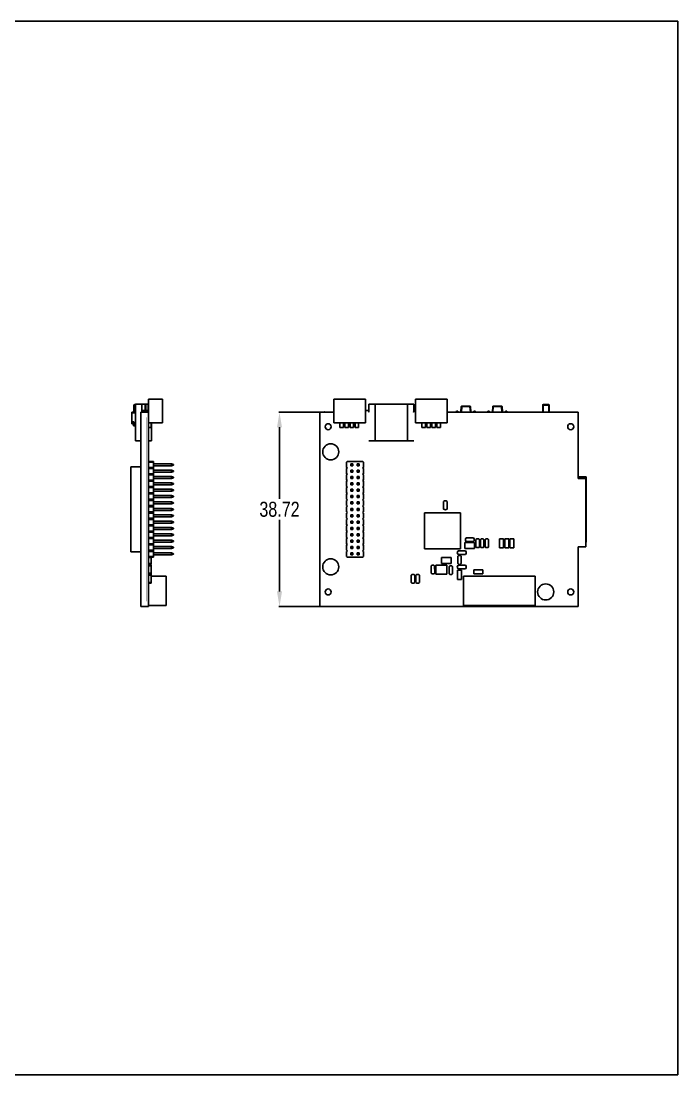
# Model space of a CAD drawing. Header units: millimetres. Extents: x 0 to 297, y 0 to 210.
# Drawn here: x 166 to 297, y 0 to 210 of the extents above; entities that cross this region are included whole.
import ezdxf

# ---------------------------------------------------------------- set-up
doc = ezdxf.new("R2010")
doc.units = ezdxf.units.MM
doc.header["$LTSCALE"] = 16.335
doc.header["$PDMODE"] = 3
doc.header["$PDSIZE"] = 0.3125
doc.layers.get('0').update_dxf_attribs({"linetype": 'CONTINUOUS'})
doc.layers.get('Defpoints').update_dxf_attribs({"linetype": 'CONTINUOUS'})
doc.layers.add('BOARD_OUTLINE_00', color=7, linetype='CONTINUOUS')
doc.styles.get("Standard").update_dxf_attribs({"font": 'txt', "width": 0.8})
doc.dimstyles.get("Standard").update_dxf_attribs({"dimtxt": 0.15625, "dimasz": 0.1875, "dimexe": 0.125, "dimexo": 0.0625, "dimtad": 0, "dimtih": 1, "dimtoh": 1, "dimdsep": 46, "dimtxsty": 'STANDARD', "dimblk": '_FILLED', "dimblk1": '_FILLED', "dimblk2": '_FILLED', "dimcen": 0.09, "dimazin": 2, "dimtp": 0.01, "dimtm": 0.01, "dimtfac": 1, "dimtofl": 0, "dimtmove": 0, "dimatfit": 3, "dimldrblk": '_FILLED', "dimfxl": 1, "dimtolj": 1, "dimarcsym": 0})

# ---------------------------------------------------------------- blocks, each defined once
blk = doc.blocks.new('_FILLED')
at = {"color": 0, "linetype": 'ByBlock'}
blk.add_solid([(0, 0), (-1, 0.167), (-1, -0.167)], dxfattribs=at)
blk = doc.blocks.new('*D2')
at = {"color": 3, "lineweight": -2}
for p, q in [((225.51, 132.06), (217.43, 132.06)), ((217.56, 129.06), (217.56, 114.83)), ((217.56, 96.34), (217.56, 110.58)), ((225.51, 93.34), (217.43, 93.34))]:
    blk.add_line(p, q, dxfattribs=at)
at = {"layer": 'Defpoints', "color": 0}
for p in [(217.56, 132.06), (225.57, 132.06), (225.57, 93.34)]:
    blk.add_point(p, dxfattribs=at)
at = {"color": 3, "lineweight": -2, "xscale": 3, "yscale": 3, "zscale": 3}
for p, rotation in [((217.56, 132.06), 90), ((217.56, 93.34), 270)]:
    blk.add_blockref('_FILLED', p, dxfattribs=dict(at, rotation=rotation))
at = {"color": 3, "insert": (217.56, 112.7), "char_height": 3, "attachment_point": 5}
blk.add_mtext('\\A1;38.72', dxfattribs=at)

msp = doc.modelspace()

# ---------------------------------------------------------------- linework, layer by layer
at = {"color": 7, "linetype": 'Continuous'}
for p, q in [((0, 210), (297, 210)), ((297, 0), (297, 210)), ((191.445, 93.343), (191.445, 134.663)), ((191.445, 134.663), (194.245, 134.663)), ((194.245, 134.663), (194.245, 129.964)), ((228.371, 134.663), (228.371, 129.964)), ((234.692, 134.663), (228.371, 134.663)), ((234.692, 129.964), (234.692, 134.663)), ((244.692, 134.663), (244.692, 129.964)), ((251.014, 134.663), (244.692, 134.663)), ((251.014, 129.964), (251.014, 134.663)), ((188.545, 132.063), (188.545, 133.463)), ((188.845, 133.463), (188.545, 133.463)), ((188.623, 133.17), (188.545, 132.063)), ((188.645, 133.563), (188.645, 133.226)), ((188.645, 133.563), (188.845, 133.563)), ((188.645, 132.063), (188.723, 133.17)), ((188.723, 133.263), (188.723, 133.17)), ((188.845, 133.263), (188.723, 133.263)), ((188.723, 133.17), (188.845, 133.17)), ((188.845, 126.358), (188.845, 133.663)), ((191.445, 133.663), (188.845, 133.663)), ((190.095, 133.663), (190.095, 132.063)), ((190.145, 132.063), (190.145, 132.413)), ((191.275, 132.413), (190.145, 132.413)), ((190.645, 132.413), (190.645, 132.063)), ((190.795, 132.413), (190.795, 133.663)), ((191.104, 133.633), (191.104, 133.753)), ((191.275, 132.413), (191.275, 132.063)), ((235.361, 132.413), (234.692, 132.413)), ((235.361, 132.063), (235.361, 133.663)), ((235.361, 133.663), (244.311, 133.663)), ((236.611, 133.663), (236.611, 126.358)), ((243.061, 126.358), (243.061, 133.663)), ((244.311, 133.663), (244.311, 132.063)), ((244.692, 132.413), (244.311, 132.413)), ((253.794, 133.17), (253.716, 132.063)), ((253.816, 132.063), (253.893, 133.17)), ((253.893, 133.263), (253.893, 133.17)), ((253.893, 133.263), (255.539, 133.263)), ((253.893, 133.17), (255.539, 133.17)), ((255.539, 133.17), (255.539, 133.263)), ((255.539, 133.17), (255.616, 132.063)), ((255.716, 132.063), (255.639, 133.17)), ((260.085, 133.17), (260.008, 132.063)), ((260.107, 132.063), (260.185, 133.17)), ((260.185, 133.263), (260.185, 133.17)), ((260.185, 133.263), (261.83, 133.263)), ((260.185, 133.17), (261.83, 133.17)), ((261.83, 133.17), (261.83, 133.263)), ((261.83, 133.17), (261.908, 132.063)), ((262.008, 132.063), (261.93, 133.17)), ((270.031, 132.063), (270.031, 133.463)), ((271.331, 133.463), (270.031, 133.463)), ((270.131, 133.563), (270.131, 132.063)), ((270.131, 133.563), (271.231, 133.563)), ((271.231, 132.063), (271.231, 133.563)), ((271.331, 133.463), (271.331, 132.063)), ((188.124, 131.553), (188.124, 130.869)), ((188.125, 131.553), (188.124, 131.553)), ((188.125, 131.496), (188.124, 131.496)), ((188.125, 131.435), (188.124, 131.435)), ((188.125, 131.365), (188.124, 131.365)), ((188.125, 131.198), (188.124, 131.198)), ((188.125, 131.039), (188.124, 131.039)), ((188.124, 130.969), (188.125, 130.969)), ((188.125, 130.869), (188.124, 130.869)), ((188.125, 129.763), (188.125, 131.934)), ((188.845, 131.934), (188.125, 131.934)), ((188.145, 132.063), (188.145, 131.963)), ((188.145, 132.063), (188.845, 132.063)), ((188.145, 131.963), (188.845, 131.963)), ((188.445, 131.934), (188.445, 131.963)), ((188.645, 131.963), (188.645, 131.934)), ((188.745, 132.063), (188.763, 132.263)), ((188.763, 132.263), (188.845, 132.263)), ((189.945, 93.343), (189.945, 132.063)), ((191.445, 132.063), (189.945, 132.063)), ((225.571, 93.343), (225.571, 132.063)), ((225.571, 132.063), (228.371, 132.063)), ((251.014, 132.063), (277.131, 132.063)), ((252.816, 132.063), (252.834, 132.263)), ((252.834, 132.263), (253.099, 132.263)), ((253.116, 132.063), (253.099, 132.263)), ((256.316, 132.063), (256.334, 132.263)), ((256.334, 132.263), (256.599, 132.263)), ((256.616, 132.063), (256.599, 132.263)), ((259.108, 132.063), (259.125, 132.263)), ((259.125, 132.263), (259.39, 132.263)), ((259.408, 132.063), (259.39, 132.263)), ((262.608, 132.063), (262.625, 132.263)), ((262.625, 132.263), (262.89, 132.263)), ((262.908, 132.063), (262.89, 132.263)), ((277.131, 132.063), (277.131, 118.878)), ((188.525, 130.163), (188.125, 130.163)), ((188.125, 129.763), (188.841, 129.763)), ((188.176, 130.157), (188.176, 130.041)), ((188.525, 130.157), (188.176, 130.157)), ((188.176, 130.041), (188.525, 130.041)), ((188.435, 129.763), (188.435, 129.723)), ((188.435, 129.723), (188.445, 129.723)), ((188.445, 129.363), (188.445, 129.763)), ((188.445, 129.463), (188.845, 129.463)), ((188.445, 129.363), (188.535, 129.363)), ((188.525, 129.763), (188.525, 130.163)), ((188.545, 129.363), (188.845, 129.363)), ((188.645, 129.763), (188.645, 129.363)), ((188.841, 129.763), (188.841, 129.863)), ((188.845, 129.863), (188.841, 129.863)), ((191.445, 129.964), (194.245, 129.964)), ((191.445, 129.009), (191.945, 129.009)), ((191.945, 129.964), (191.945, 129.009)), ((192.045, 129.964), (192.045, 126.358)), ((228.371, 129.964), (234.692, 129.964)), ((229.618, 129.964), (229.618, 129.009)), ((229.618, 129.009), (230.321, 129.009)), ((230.321, 129.009), (230.321, 129.964)), ((230.618, 129.964), (230.618, 129.009)), ((230.618, 129.009), (231.321, 129.009)), ((231.321, 129.009), (231.321, 129.964)), ((231.618, 129.964), (231.618, 129.009)), ((231.618, 129.009), (232.321, 129.009)), ((232.321, 129.009), (232.321, 129.964)), ((232.618, 129.964), (232.618, 129.009)), ((232.618, 129.009), (233.321, 129.009)), ((233.321, 129.009), (233.321, 129.964)), ((244.692, 129.964), (251.014, 129.964)), ((245.94, 129.964), (245.94, 129.009)), ((245.94, 129.009), (246.643, 129.009)), ((246.643, 129.009), (246.643, 129.964)), ((246.94, 129.964), (246.94, 129.009)), ((246.94, 129.009), (247.643, 129.009)), ((247.643, 129.009), (247.643, 129.964)), ((247.94, 129.964), (247.94, 129.009)), ((247.94, 129.009), (248.643, 129.009)), ((248.643, 129.009), (248.643, 129.964)), ((248.94, 129.964), (248.94, 129.009)), ((248.94, 129.009), (249.643, 129.009)), ((249.643, 129.009), (249.643, 129.964)), ((188.845, 126.358), (189.945, 126.358)), ((191.445, 126.358), (192.045, 126.358)), ((235.361, 126.358), (244.311, 126.358)), ((192.445, 122.228), (191.445, 122.228)), ((191.445, 122.113), (192.445, 122.113)), ((192.445, 103.178), (192.445, 122.228)), ((230.931, 122.113), (231.131, 122.228)), ((230.931, 121.074), (230.931, 122.113)), ((231.131, 122.228), (234.131, 122.228)), ((234.131, 122.228), (234.331, 122.113)), ((234.331, 122.113), (234.331, 121.074)), ((187.945, 121.203), (187.945, 104.203)), ((187.945, 121.203), (189.945, 121.203)), ((192.445, 121.074), (191.445, 121.074)), ((191.445, 120.958), (192.445, 120.958)), ((191.445, 120.843), (192.445, 120.843)), ((192.445, 119.804), (191.445, 119.804)), ((192.445, 121.793), (196.045, 121.793)), ((192.445, 121.393), (196.045, 121.393)), ((192.445, 120.523), (196.045, 120.523)), ((192.445, 120.123), (196.045, 120.123)), ((196.045, 121.793), (196.045, 121.393)), ((196.445, 121.648), (196.045, 121.793)), ((196.045, 121.393), (196.445, 121.539)), ((196.045, 120.523), (196.045, 120.123)), ((196.445, 120.378), (196.045, 120.523)), ((196.045, 120.123), (196.445, 120.269)), ((196.445, 121.539), (196.445, 121.648)), ((196.445, 120.269), (196.445, 120.378)), ((231.131, 120.958), (230.931, 121.074)), ((230.931, 120.843), (231.131, 120.958)), ((230.931, 119.804), (230.931, 120.843)), ((231.131, 119.688), (230.931, 119.804)), ((231.796, 121.793), (231.796, 121.393)), ((231.941, 121.648), (231.796, 121.793)), ((232.196, 121.793), (231.796, 121.793)), ((231.796, 121.393), (231.941, 121.539)), ((231.796, 121.393), (232.196, 121.393)), ((231.796, 120.523), (231.796, 120.123)), ((231.941, 120.378), (231.796, 120.523)), ((232.196, 120.523), (231.796, 120.523)), ((231.796, 120.123), (231.941, 120.269)), ((231.796, 120.123), (232.196, 120.123)), ((231.941, 121.539), (231.941, 121.648)), ((231.941, 121.648), (232.05, 121.648)), ((232.05, 121.539), (231.941, 121.539)), ((231.941, 120.269), (231.941, 120.378)), ((231.941, 120.378), (232.05, 120.378)), ((232.05, 120.269), (231.941, 120.269)), ((232.05, 121.648), (232.196, 121.793)), ((232.05, 121.648), (232.05, 121.539)), ((232.196, 121.393), (232.05, 121.539)), ((232.05, 120.378), (232.196, 120.523)), ((232.05, 120.378), (232.05, 120.269)), ((232.196, 120.123), (232.05, 120.269)), ((232.196, 121.393), (232.196, 121.793)), ((232.196, 120.123), (232.196, 120.523)), ((233.066, 121.793), (233.066, 121.393)), ((233.211, 121.648), (233.066, 121.793)), ((233.466, 121.793), (233.066, 121.793)), ((233.066, 121.393), (233.211, 121.539)), ((233.066, 121.393), (233.466, 121.393)), ((233.066, 120.523), (233.066, 120.123)), ((233.211, 120.378), (233.066, 120.523)), ((233.466, 120.523), (233.066, 120.523)), ((233.066, 120.123), (233.211, 120.269)), ((233.066, 120.123), (233.466, 120.123)), ((233.211, 121.539), (233.211, 121.648)), ((233.211, 121.648), (233.32, 121.648)), ((233.32, 121.539), (233.211, 121.539)), ((233.211, 120.269), (233.211, 120.378)), ((233.211, 120.378), (233.32, 120.378)), ((233.32, 120.269), (233.211, 120.269)), ((233.32, 121.648), (233.466, 121.793)), ((233.32, 121.648), (233.32, 121.539)), ((233.466, 121.393), (233.32, 121.539)), ((233.32, 120.378), (233.466, 120.523)), ((233.32, 120.378), (233.32, 120.269)), ((233.466, 120.123), (233.32, 120.269)), ((233.466, 121.393), (233.466, 121.793)), ((233.466, 120.123), (233.466, 120.523)), ((234.331, 121.074), (234.131, 120.958)), ((234.131, 120.958), (234.331, 120.843)), ((234.331, 119.804), (234.131, 119.688)), ((234.331, 120.843), (234.331, 119.804)), ((192.445, 119.688), (191.445, 119.688)), ((191.445, 119.573), (192.445, 119.573)), ((192.445, 118.534), (191.445, 118.534)), ((191.445, 118.418), (192.445, 118.418)), ((191.445, 118.303), (192.445, 118.303)), ((192.445, 119.253), (196.045, 119.253)), ((192.445, 118.853), (196.045, 118.853)), ((192.445, 117.983), (196.045, 117.983)), ((196.045, 119.253), (196.045, 118.853)), ((196.445, 119.108), (196.045, 119.253)), ((196.045, 118.853), (196.445, 118.999)), ((196.045, 117.983), (196.045, 117.583)), ((196.445, 117.838), (196.045, 117.983)), ((196.045, 117.583), (196.445, 117.729)), ((196.445, 118.999), (196.445, 119.108)), ((196.445, 117.729), (196.445, 117.838)), ((230.931, 119.573), (231.131, 119.688)), ((230.931, 118.534), (230.931, 119.573)), ((231.131, 118.418), (230.931, 118.534)), ((230.931, 118.303), (231.131, 118.418)), ((230.931, 117.264), (230.931, 118.303)), ((231.796, 119.253), (231.796, 118.853)), ((231.941, 119.108), (231.796, 119.253)), ((232.196, 119.253), (231.796, 119.253)), ((231.796, 118.853), (231.941, 118.999)), ((231.796, 118.853), (232.196, 118.853)), ((231.796, 117.983), (231.796, 117.583)), ((231.941, 117.838), (231.796, 117.983)), ((232.196, 117.983), (231.796, 117.983)), ((231.796, 117.583), (231.941, 117.729)), ((231.941, 118.999), (231.941, 119.108)), ((231.941, 119.108), (232.05, 119.108)), ((232.05, 118.999), (231.941, 118.999)), ((231.941, 117.729), (231.941, 117.838)), ((231.941, 117.838), (232.05, 117.838)), ((232.05, 117.729), (231.941, 117.729)), ((232.05, 119.108), (232.196, 119.253)), ((232.05, 119.108), (232.05, 118.999)), ((232.196, 118.853), (232.05, 118.999)), ((232.05, 117.838), (232.196, 117.983)), ((232.05, 117.838), (232.05, 117.729)), ((232.196, 117.583), (232.05, 117.729)), ((232.196, 118.853), (232.196, 119.253)), ((232.196, 117.583), (232.196, 117.983)), ((233.066, 119.253), (233.066, 118.853)), ((233.211, 119.108), (233.066, 119.253)), ((233.466, 119.253), (233.066, 119.253)), ((233.066, 118.853), (233.211, 118.999)), ((233.066, 118.853), (233.466, 118.853)), ((233.066, 117.983), (233.066, 117.583)), ((233.211, 117.838), (233.066, 117.983)), ((233.466, 117.983), (233.066, 117.983)), ((233.066, 117.583), (233.211, 117.729)), ((233.211, 118.999), (233.211, 119.108)), ((233.211, 119.108), (233.32, 119.108)), ((233.32, 118.999), (233.211, 118.999)), ((233.211, 117.729), (233.211, 117.838)), ((233.211, 117.838), (233.32, 117.838)), ((233.32, 117.729), (233.211, 117.729)), ((233.32, 119.108), (233.466, 119.253)), ((233.32, 119.108), (233.32, 118.999)), ((233.466, 118.853), (233.32, 118.999)), ((233.32, 117.838), (233.466, 117.983)), ((233.32, 117.838), (233.32, 117.729)), ((233.466, 117.583), (233.32, 117.729)), ((233.466, 118.853), (233.466, 119.253)), ((233.466, 117.583), (233.466, 117.983)), ((234.131, 119.688), (234.331, 119.573)), ((234.331, 118.534), (234.131, 118.418)), ((234.131, 118.418), (234.331, 118.303)), ((234.331, 119.573), (234.331, 118.534)), ((234.331, 118.303), (234.331, 117.264)), ((277.131, 119.213), (278.681, 119.213)), ((277.131, 118.878), (278.629, 118.878)), ((278.629, 118.878), (278.629, 105.243)), ((278.681, 106.193), (278.681, 119.213)), ((192.445, 117.264), (191.445, 117.264)), ((192.445, 117.148), (191.445, 117.148)), ((191.445, 117.033), (192.445, 117.033)), ((192.445, 115.994), (191.445, 115.994)), ((191.445, 115.878), (192.445, 115.878)), ((191.445, 115.763), (192.445, 115.763)), ((192.445, 117.583), (196.045, 117.583)), ((192.445, 116.713), (196.045, 116.713)), ((192.445, 116.313), (196.045, 116.313)), ((196.045, 116.713), (196.045, 116.313)), ((196.445, 116.568), (196.045, 116.713)), ((196.045, 116.313), (196.445, 116.459)), ((196.445, 116.459), (196.445, 116.568)), ((231.131, 117.148), (230.931, 117.264)), ((230.931, 117.033), (231.131, 117.148)), ((230.931, 115.994), (230.931, 117.033)), ((231.131, 115.878), (230.931, 115.994)), ((230.931, 115.763), (231.131, 115.878)), ((230.931, 114.724), (230.931, 115.763)), ((231.796, 117.583), (232.196, 117.583)), ((231.796, 116.713), (231.796, 116.313)), ((231.941, 116.568), (231.796, 116.713)), ((232.196, 116.713), (231.796, 116.713)), ((231.796, 116.313), (231.941, 116.459)), ((231.796, 116.313), (232.196, 116.313)), ((231.941, 116.459), (231.941, 116.568)), ((231.941, 116.568), (232.05, 116.568)), ((232.05, 116.459), (231.941, 116.459)), ((232.05, 116.568), (232.196, 116.713)), ((232.05, 116.568), (232.05, 116.459)), ((232.196, 116.313), (232.05, 116.459)), ((232.196, 116.313), (232.196, 116.713)), ((233.066, 117.583), (233.466, 117.583)), ((233.066, 116.713), (233.066, 116.313)), ((233.211, 116.568), (233.066, 116.713)), ((233.466, 116.713), (233.066, 116.713)), ((233.066, 116.313), (233.211, 116.459)), ((233.066, 116.313), (233.466, 116.313)), ((233.211, 116.459), (233.211, 116.568)), ((233.211, 116.568), (233.32, 116.568)), ((233.32, 116.459), (233.211, 116.459)), ((233.32, 116.568), (233.466, 116.713)), ((233.32, 116.568), (233.32, 116.459)), ((233.466, 116.313), (233.32, 116.459)), ((233.466, 116.313), (233.466, 116.713)), ((234.331, 117.264), (234.131, 117.148)), ((234.131, 117.148), (234.331, 117.033)), ((234.331, 115.994), (234.131, 115.878)), ((234.131, 115.878), (234.331, 115.763)), ((234.331, 117.033), (234.331, 115.994)), ((234.331, 115.763), (234.331, 114.724)), ((192.445, 114.724), (191.445, 114.724)), ((191.445, 114.608), (192.445, 114.608)), ((191.445, 114.493), (192.445, 114.493)), ((192.445, 113.454), (191.445, 113.454)), ((192.445, 115.443), (196.045, 115.443)), ((192.445, 115.043), (196.045, 115.043)), ((192.445, 114.173), (196.045, 114.173)), ((192.445, 113.773), (196.045, 113.773)), ((196.045, 115.443), (196.045, 115.043)), ((196.445, 115.298), (196.045, 115.443)), ((196.045, 115.043), (196.445, 115.189)), ((196.045, 114.173), (196.045, 113.773)), ((196.445, 114.028), (196.045, 114.173)), ((196.045, 113.773), (196.445, 113.919)), ((196.445, 115.189), (196.445, 115.298)), ((196.445, 113.919), (196.445, 114.028)), ((231.131, 114.608), (230.931, 114.724)), ((230.931, 114.493), (231.131, 114.608)), ((230.931, 113.454), (230.931, 114.493)), ((231.131, 113.338), (230.931, 113.454)), ((231.796, 115.443), (231.796, 115.043)), ((231.941, 115.298), (231.796, 115.443)), ((232.196, 115.443), (231.796, 115.443)), ((231.796, 115.043), (231.941, 115.189)), ((231.796, 115.043), (232.196, 115.043)), ((231.796, 114.173), (231.796, 113.773)), ((231.941, 114.028), (231.796, 114.173)), ((232.196, 114.173), (231.796, 114.173)), ((231.796, 113.773), (231.941, 113.919)), ((231.796, 113.773), (232.196, 113.773)), ((231.941, 115.189), (231.941, 115.298)), ((231.941, 115.298), (232.05, 115.298)), ((232.05, 115.189), (231.941, 115.189)), ((231.941, 113.919), (231.941, 114.028)), ((231.941, 114.028), (232.05, 114.028)), ((232.05, 113.919), (231.941, 113.919)), ((232.05, 115.298), (232.196, 115.443)), ((232.05, 115.298), (232.05, 115.189)), ((232.196, 115.043), (232.05, 115.189)), ((232.05, 114.028), (232.196, 114.173)), ((232.05, 114.028), (232.05, 113.919)), ((232.196, 113.773), (232.05, 113.919)), ((232.196, 115.043), (232.196, 115.443)), ((232.196, 113.773), (232.196, 114.173)), ((233.066, 115.443), (233.066, 115.043)), ((233.211, 115.298), (233.066, 115.443)), ((233.466, 115.443), (233.066, 115.443)), ((233.066, 115.043), (233.211, 115.189)), ((233.066, 115.043), (233.466, 115.043)), ((233.066, 114.173), (233.066, 113.773)), ((233.211, 114.028), (233.066, 114.173)), ((233.466, 114.173), (233.066, 114.173)), ((233.066, 113.773), (233.211, 113.919)), ((233.066, 113.773), (233.466, 113.773)), ((233.211, 115.189), (233.211, 115.298)), ((233.211, 115.298), (233.32, 115.298)), ((233.32, 115.189), (233.211, 115.189)), ((233.211, 113.919), (233.211, 114.028)), ((233.211, 114.028), (233.32, 114.028)), ((233.32, 113.919), (233.211, 113.919)), ((233.32, 115.298), (233.466, 115.443)), ((233.32, 115.298), (233.32, 115.189)), ((233.466, 115.043), (233.32, 115.189)), ((233.32, 114.028), (233.466, 114.173)), ((233.32, 114.028), (233.32, 113.919)), ((233.466, 113.773), (233.32, 113.919)), ((233.466, 115.043), (233.466, 115.443)), ((233.466, 113.773), (233.466, 114.173)), ((234.331, 114.724), (234.131, 114.608)), ((234.131, 114.608), (234.331, 114.493)), ((234.331, 113.454), (234.131, 113.338)), ((234.331, 114.493), (234.331, 113.454)), ((250.287, 114.268), (250.288, 112.768)), ((250.988, 112.769), (250.987, 114.268)), ((192.445, 113.338), (191.445, 113.338)), ((191.445, 113.223), (192.445, 113.223)), ((192.445, 112.184), (191.445, 112.184)), ((191.445, 112.068), (192.445, 112.068)), ((191.445, 111.953), (192.445, 111.953)), ((192.445, 112.903), (196.045, 112.903)), ((192.445, 112.503), (196.045, 112.503)), ((192.445, 111.633), (196.045, 111.633)), ((196.045, 112.903), (196.045, 112.503)), ((196.445, 112.758), (196.045, 112.903)), ((196.045, 112.503), (196.445, 112.649)), ((196.045, 111.633), (196.045, 111.233)), ((196.445, 111.488), (196.045, 111.633)), ((196.045, 111.233), (196.445, 111.379)), ((196.445, 112.649), (196.445, 112.758)), ((196.445, 111.379), (196.445, 111.488)), ((230.931, 113.223), (231.131, 113.338)), ((230.931, 112.184), (230.931, 113.223)), ((231.131, 112.068), (230.931, 112.184)), ((230.931, 111.953), (231.131, 112.068)), ((230.931, 110.914), (230.931, 111.953)), ((231.796, 112.903), (231.796, 112.503)), ((231.941, 112.758), (231.796, 112.903)), ((232.196, 112.903), (231.796, 112.903)), ((231.796, 112.503), (231.941, 112.649)), ((231.796, 112.503), (232.196, 112.503)), ((231.796, 111.633), (231.796, 111.233)), ((231.941, 111.488), (231.796, 111.633)), ((232.196, 111.633), (231.796, 111.633)), ((231.796, 111.233), (231.941, 111.379)), ((231.941, 112.649), (231.941, 112.758)), ((231.941, 112.758), (232.05, 112.758)), ((232.05, 112.649), (231.941, 112.649)), ((231.941, 111.379), (231.941, 111.488)), ((231.941, 111.488), (232.05, 111.488)), ((232.05, 111.379), (231.941, 111.379)), ((232.05, 112.758), (232.196, 112.903)), ((232.05, 112.758), (232.05, 112.649)), ((232.196, 112.503), (232.05, 112.649)), ((232.05, 111.488), (232.196, 111.633)), ((232.05, 111.488), (232.05, 111.379)), ((232.196, 111.233), (232.05, 111.379)), ((232.196, 112.503), (232.196, 112.903)), ((232.196, 111.233), (232.196, 111.633)), ((233.066, 112.903), (233.066, 112.503)), ((233.211, 112.758), (233.066, 112.903)), ((233.466, 112.903), (233.066, 112.903)), ((233.066, 112.503), (233.211, 112.649)), ((233.066, 112.503), (233.466, 112.503)), ((233.066, 111.633), (233.066, 111.233)), ((233.211, 111.488), (233.066, 111.633)), ((233.466, 111.633), (233.066, 111.633)), ((233.066, 111.233), (233.211, 111.379)), ((233.211, 112.649), (233.211, 112.758)), ((233.211, 112.758), (233.32, 112.758)), ((233.32, 112.649), (233.211, 112.649)), ((233.211, 111.379), (233.211, 111.488)), ((233.211, 111.488), (233.32, 111.488)), ((233.32, 111.379), (233.211, 111.379)), ((233.32, 112.758), (233.466, 112.903)), ((233.32, 112.758), (233.32, 112.649)), ((233.466, 112.503), (233.32, 112.649)), ((233.32, 111.488), (233.466, 111.633)), ((233.32, 111.488), (233.32, 111.379)), ((233.466, 111.233), (233.32, 111.379)), ((233.466, 112.503), (233.466, 112.903)), ((233.466, 111.233), (233.466, 111.633)), ((234.131, 113.338), (234.331, 113.223)), ((234.331, 112.184), (234.131, 112.068)), ((234.131, 112.068), (234.331, 111.953)), ((234.331, 113.223), (234.331, 112.184)), ((234.331, 111.953), (234.331, 110.914)), ((246.464, 112.02), (246.464, 104.867)), ((253.617, 112.02), (246.464, 112.02)), ((253.617, 104.867), (253.617, 112.02)), ((192.445, 110.914), (191.445, 110.914)), ((192.445, 110.798), (191.445, 110.798)), ((191.445, 110.683), (192.445, 110.683)), ((192.445, 109.644), (191.445, 109.644)), ((191.445, 109.528), (192.445, 109.528)), ((191.445, 109.413), (192.445, 109.413)), ((192.445, 111.233), (196.045, 111.233)), ((192.445, 110.363), (196.045, 110.363)), ((192.445, 109.963), (196.045, 109.963)), ((196.045, 110.363), (196.045, 109.963)), ((196.445, 110.218), (196.045, 110.363)), ((196.045, 109.963), (196.445, 110.109)), ((196.445, 110.109), (196.445, 110.218)), ((231.131, 110.798), (230.931, 110.914)), ((230.931, 110.683), (231.131, 110.798)), ((230.931, 109.644), (230.931, 110.683)), ((231.131, 109.528), (230.931, 109.644)), ((230.931, 109.413), (231.131, 109.528)), ((230.931, 108.374), (230.931, 109.413)), ((231.796, 111.233), (232.196, 111.233)), ((231.796, 110.363), (231.796, 109.963)), ((231.941, 110.218), (231.796, 110.363)), ((232.196, 110.363), (231.796, 110.363)), ((231.796, 109.963), (231.941, 110.109)), ((231.796, 109.963), (232.196, 109.963)), ((231.941, 110.109), (231.941, 110.218)), ((231.941, 110.218), (232.05, 110.218)), ((232.05, 110.109), (231.941, 110.109)), ((232.05, 110.218), (232.196, 110.363)), ((232.05, 110.218), (232.05, 110.109)), ((232.196, 109.963), (232.05, 110.109)), ((232.196, 109.963), (232.196, 110.363)), ((233.066, 111.233), (233.466, 111.233)), ((233.066, 110.363), (233.066, 109.963)), ((233.211, 110.218), (233.066, 110.363)), ((233.466, 110.363), (233.066, 110.363)), ((233.066, 109.963), (233.211, 110.109)), ((233.066, 109.963), (233.466, 109.963)), ((233.211, 110.109), (233.211, 110.218)), ((233.211, 110.218), (233.32, 110.218)), ((233.32, 110.109), (233.211, 110.109)), ((233.32, 110.218), (233.466, 110.363)), ((233.32, 110.218), (233.32, 110.109)), ((233.466, 109.963), (233.32, 110.109)), ((233.466, 109.963), (233.466, 110.363)), ((234.331, 110.914), (234.131, 110.798)), ((234.131, 110.798), (234.331, 110.683)), ((234.331, 109.644), (234.131, 109.528)), ((234.131, 109.528), (234.331, 109.413)), ((234.331, 110.683), (234.331, 109.644)), ((234.331, 109.413), (234.331, 108.374)), ((192.445, 108.374), (191.445, 108.374)), ((192.445, 108.258), (191.445, 108.258)), ((191.445, 108.143), (192.445, 108.143)), ((192.445, 107.104), (191.445, 107.104)), ((192.445, 109.093), (196.045, 109.093)), ((192.445, 108.693), (196.045, 108.693)), ((192.445, 107.823), (196.045, 107.823)), ((192.445, 107.423), (196.045, 107.423)), ((196.045, 109.093), (196.045, 108.693)), ((196.445, 108.948), (196.045, 109.093)), ((196.045, 108.693), (196.445, 108.839)), ((196.445, 107.678), (196.045, 107.823)), ((196.045, 107.823), (196.045, 107.423)), ((196.045, 107.423), (196.445, 107.569)), ((196.445, 108.839), (196.445, 108.948)), ((196.445, 107.569), (196.445, 107.678)), ((231.131, 108.258), (230.931, 108.374)), ((230.931, 108.143), (231.131, 108.258)), ((230.931, 107.104), (230.931, 108.143)), ((231.131, 106.988), (230.931, 107.104)), ((231.796, 109.093), (231.796, 108.693)), ((231.941, 108.948), (231.796, 109.093)), ((232.196, 109.093), (231.796, 109.093)), ((231.796, 108.693), (231.941, 108.839)), ((231.796, 108.693), (232.196, 108.693)), ((231.796, 107.823), (231.796, 107.423)), ((231.941, 107.678), (231.796, 107.823)), ((232.196, 107.823), (231.796, 107.823)), ((231.796, 107.423), (231.941, 107.569)), ((231.796, 107.423), (232.196, 107.423)), ((231.941, 108.839), (231.941, 108.948)), ((231.941, 108.948), (232.05, 108.948)), ((232.05, 108.839), (231.941, 108.839)), ((231.941, 107.569), (231.941, 107.678)), ((231.941, 107.678), (232.05, 107.678)), ((232.05, 107.569), (231.941, 107.569)), ((232.05, 108.948), (232.196, 109.093)), ((232.05, 108.948), (232.05, 108.839)), ((232.196, 108.693), (232.05, 108.839)), ((232.05, 107.678), (232.196, 107.823)), ((232.05, 107.678), (232.05, 107.569)), ((232.196, 107.423), (232.05, 107.569)), ((232.196, 108.693), (232.196, 109.093)), ((232.196, 107.423), (232.196, 107.823)), ((233.066, 109.093), (233.066, 108.693)), ((233.211, 108.948), (233.066, 109.093)), ((233.466, 109.093), (233.066, 109.093)), ((233.066, 108.693), (233.211, 108.839)), ((233.066, 108.693), (233.466, 108.693)), ((233.066, 107.823), (233.066, 107.423)), ((233.211, 107.678), (233.066, 107.823)), ((233.466, 107.823), (233.066, 107.823)), ((233.066, 107.423), (233.211, 107.569)), ((233.066, 107.423), (233.466, 107.423)), ((233.211, 108.839), (233.211, 108.948)), ((233.211, 108.948), (233.32, 108.948)), ((233.32, 108.839), (233.211, 108.839)), ((233.211, 107.569), (233.211, 107.678)), ((233.211, 107.678), (233.32, 107.678)), ((233.32, 107.569), (233.211, 107.569)), ((233.32, 108.948), (233.466, 109.093)), ((233.32, 108.948), (233.32, 108.839)), ((233.466, 108.693), (233.32, 108.839)), ((233.32, 107.678), (233.466, 107.823)), ((233.32, 107.678), (233.32, 107.569)), ((233.466, 107.423), (233.32, 107.569)), ((233.466, 108.693), (233.466, 109.093)), ((233.466, 107.423), (233.466, 107.823)), ((234.331, 108.374), (234.131, 108.258)), ((234.131, 108.258), (234.331, 108.143)), ((234.331, 107.104), (234.131, 106.988)), ((234.331, 108.143), (234.331, 107.104)), ((191.445, 106.988), (192.445, 106.988)), ((191.445, 106.873), (192.445, 106.873)), ((192.445, 105.834), (191.445, 105.834)), ((192.445, 105.718), (191.445, 105.718)), ((191.445, 105.603), (192.445, 105.603)), ((192.445, 106.553), (196.045, 106.553)), ((192.445, 106.153), (196.045, 106.153)), ((192.445, 105.283), (196.045, 105.283)), ((196.445, 106.408), (196.045, 106.553)), ((196.045, 106.553), (196.045, 106.153)), ((196.045, 106.153), (196.445, 106.299)), ((196.445, 105.138), (196.045, 105.283)), ((196.045, 105.283), (196.045, 104.883)), ((196.045, 104.883), (196.445, 105.029)), ((196.445, 106.299), (196.445, 106.408)), ((196.445, 105.029), (196.445, 105.138)), ((230.931, 106.873), (231.131, 106.988)), ((230.931, 105.834), (230.931, 106.873)), ((231.131, 105.718), (230.931, 105.834)), ((230.931, 105.603), (231.131, 105.718)), ((230.931, 104.564), (230.931, 105.603)), ((231.796, 106.553), (231.796, 106.153)), ((231.941, 106.408), (231.796, 106.553)), ((232.196, 106.553), (231.796, 106.553)), ((231.796, 106.153), (231.941, 106.299)), ((231.796, 106.153), (232.196, 106.153)), ((231.796, 105.283), (231.796, 104.883)), ((231.941, 105.138), (231.796, 105.283)), ((232.196, 105.283), (231.796, 105.283)), ((231.796, 104.883), (231.941, 105.029)), ((231.941, 106.299), (231.941, 106.408)), ((231.941, 106.408), (232.05, 106.408)), ((232.05, 106.299), (231.941, 106.299)), ((231.941, 105.029), (231.941, 105.138)), ((231.941, 105.138), (232.05, 105.138)), ((232.05, 105.029), (231.941, 105.029)), ((232.05, 106.408), (232.196, 106.553)), ((232.05, 106.408), (232.05, 106.299)), ((232.196, 106.153), (232.05, 106.299)), ((232.05, 105.138), (232.196, 105.283)), ((232.05, 105.138), (232.05, 105.029)), ((232.196, 104.883), (232.05, 105.029)), ((232.196, 106.153), (232.196, 106.553)), ((232.196, 104.883), (232.196, 105.283)), ((233.066, 106.553), (233.066, 106.153)), ((233.211, 106.408), (233.066, 106.553)), ((233.466, 106.553), (233.066, 106.553)), ((233.066, 106.153), (233.211, 106.299)), ((233.066, 106.153), (233.466, 106.153)), ((233.066, 105.283), (233.066, 104.883)), ((233.211, 105.138), (233.066, 105.283)), ((233.466, 105.283), (233.066, 105.283)), ((233.066, 104.883), (233.211, 105.029)), ((233.211, 106.299), (233.211, 106.408)), ((233.211, 106.408), (233.32, 106.408)), ((233.32, 106.299), (233.211, 106.299)), ((233.211, 105.029), (233.211, 105.138)), ((233.211, 105.138), (233.32, 105.138)), ((233.32, 105.029), (233.211, 105.029)), ((233.32, 106.408), (233.466, 106.553)), ((233.32, 106.408), (233.32, 106.299)), ((233.466, 106.153), (233.32, 106.299)), ((233.32, 105.138), (233.466, 105.283)), ((233.32, 105.138), (233.32, 105.029)), ((233.466, 104.883), (233.32, 105.029)), ((233.466, 106.153), (233.466, 106.553)), ((233.466, 104.883), (233.466, 105.283)), ((234.131, 106.988), (234.331, 106.873)), ((234.331, 105.834), (234.131, 105.718)), ((234.131, 105.718), (234.331, 105.603)), ((234.331, 106.873), (234.331, 105.834)), ((234.331, 105.603), (234.331, 104.564)), ((256.446, 106.078), (254.496, 106.078)), ((254.496, 106.078), (254.496, 104.928)), ((256.245, 106.997), (254.745, 106.996)), ((254.746, 106.296), (256.245, 106.297)), ((256.446, 104.928), (256.446, 106.078)), ((256.737, 106.698), (256.738, 105.198)), ((257.438, 105.199), (257.437, 106.698)), ((257.627, 106.698), (257.628, 105.198)), ((258.328, 105.199), (258.327, 106.698)), ((258.557, 106.698), (258.558, 105.198)), ((259.258, 105.199), (259.257, 106.698)), ((262.202, 106.855), (261.402, 106.855)), ((261.402, 106.855), (261.402, 105.055)), ((261.402, 105.055), (262.202, 105.055)), ((262.202, 105.055), (262.202, 106.855)), ((263.262, 106.855), (262.462, 106.855)), ((262.462, 106.855), (262.462, 105.055)), ((262.462, 105.055), (263.262, 105.055)), ((263.262, 105.055), (263.262, 106.855)), ((264.272, 106.855), (263.472, 106.855)), ((263.472, 106.855), (263.472, 105.055)), ((263.472, 105.055), (264.272, 105.055)), ((264.272, 105.055), (264.272, 106.855)), ((278.629, 105.243), (277.131, 105.243)), ((277.131, 105.243), (277.131, 93.343)), ((278.629, 106.193), (278.681, 106.193)), ((187.945, 104.203), (189.945, 104.203)), ((192.445, 104.564), (191.445, 104.564)), ((191.445, 104.448), (192.445, 104.448)), ((191.445, 104.333), (192.445, 104.333)), ((192.445, 103.294), (191.445, 103.294)), ((192.445, 103.178), (191.445, 103.178)), ((191.445, 103.078), (191.945, 103.078)), ((191.945, 103.178), (191.945, 101.743)), ((192.445, 104.883), (196.045, 104.883)), ((192.445, 104.013), (196.045, 104.013)), ((192.445, 103.613), (196.045, 103.613)), ((196.445, 103.868), (196.045, 104.013)), ((196.045, 104.013), (196.045, 103.613)), ((196.045, 103.613), (196.445, 103.759)), ((196.445, 103.759), (196.445, 103.868)), ((231.131, 104.448), (230.931, 104.564)), ((230.931, 104.333), (231.131, 104.448)), ((230.931, 103.294), (230.931, 104.333)), ((231.131, 103.178), (230.931, 103.294)), ((231.131, 103.178), (234.131, 103.178)), ((231.796, 104.883), (232.196, 104.883)), ((231.796, 104.013), (231.796, 103.613)), ((231.941, 103.868), (231.796, 104.013)), ((232.196, 104.013), (231.796, 104.013)), ((231.796, 103.613), (231.941, 103.759)), ((231.796, 103.613), (232.196, 103.613)), ((231.941, 103.759), (231.941, 103.868)), ((231.941, 103.868), (232.05, 103.868)), ((232.05, 103.759), (231.941, 103.759)), ((232.05, 103.868), (232.196, 104.013)), ((232.05, 103.868), (232.05, 103.759)), ((232.196, 103.613), (232.05, 103.759)), ((232.196, 103.613), (232.196, 104.013)), ((233.066, 104.883), (233.466, 104.883)), ((233.066, 104.013), (233.066, 103.613)), ((233.211, 103.868), (233.066, 104.013)), ((233.466, 104.013), (233.066, 104.013)), ((233.066, 103.613), (233.211, 103.759)), ((233.066, 103.613), (233.466, 103.613)), ((233.211, 103.759), (233.211, 103.868)), ((233.211, 103.868), (233.32, 103.868)), ((233.32, 103.759), (233.211, 103.759)), ((233.32, 103.868), (233.466, 104.013)), ((233.32, 103.868), (233.32, 103.759)), ((233.466, 103.613), (233.32, 103.759)), ((233.466, 103.613), (233.466, 104.013)), ((234.331, 104.564), (234.131, 104.448)), ((234.131, 104.448), (234.331, 104.333)), ((234.331, 103.294), (234.131, 103.178)), ((234.331, 104.333), (234.331, 103.294)), ((246.464, 104.867), (253.617, 104.867)), ((251.796, 103.078), (249.846, 103.078)), ((249.846, 103.078), (249.846, 101.928)), ((251.796, 101.928), (251.796, 103.078)), ((253.104, 103.388), (253.104, 101.888)), ((254.655, 104.43), (253.156, 104.43)), ((253.156, 103.73), (254.656, 103.73)), ((253.804, 101.888), (253.804, 103.389)), ((254.496, 104.928), (256.446, 104.928)), ((191.445, 101.928), (191.945, 101.928)), ((191.445, 101.888), (191.945, 101.888)), ((191.445, 101.743), (191.945, 101.743)), ((191.445, 101.603), (191.945, 101.603)), ((191.445, 101.458), (191.945, 101.458)), ((191.945, 101.603), (191.945, 97.963)), ((247.797, 101.458), (247.798, 99.958)), ((248.498, 99.959), (248.497, 101.458)), ((250.951, 101.573), (248.751, 101.573)), ((248.751, 101.573), (248.751, 99.773)), ((249.846, 101.928), (251.796, 101.928)), ((250.951, 99.773), (250.951, 101.573)), ((251.364, 101.338), (251.364, 99.838)), ((252.064, 99.838), (252.064, 101.339)), ((254.655, 101.56), (253.156, 101.56)), ((253.156, 100.86), (254.656, 100.86)), ((191.445, 99.958), (191.945, 99.958)), ((191.445, 99.828), (191.945, 99.828)), ((191.445, 99.773), (191.945, 99.773)), ((191.445, 99.739), (191.945, 99.739)), ((191.445, 99.608), (191.945, 99.608)), ((191.945, 99.373), (194.945, 99.373)), ((194.945, 99.373), (194.945, 93.531)), ((243.814, 99.608), (243.814, 98.108)), ((244.514, 98.108), (244.514, 99.609)), ((244.764, 99.608), (244.764, 98.108)), ((245.464, 98.108), (245.464, 99.609)), ((248.751, 99.773), (250.951, 99.773)), ((253.859, 100.552), (253.059, 100.552)), ((253.059, 100.552), (253.059, 98.752)), ((253.059, 98.752), (253.859, 98.752)), ((253.859, 98.752), (253.859, 100.552)), ((268.538, 99.373), (254.238, 99.373)), ((254.238, 99.373), (254.238, 93.531)), ((258.079, 100.665), (256.279, 100.665)), ((256.279, 100.665), (256.279, 99.865)), ((256.279, 99.865), (258.079, 99.865)), ((258.079, 99.865), (258.079, 100.665)), ((268.538, 93.531), (268.538, 99.373)), ((191.445, 98.108), (191.945, 98.108)), ((191.445, 97.963), (191.945, 97.963)), ((191.445, 93.343), (189.945, 93.343)), ((191.445, 93.531), (194.945, 93.531)), ((277.131, 93.343), (225.571, 93.343)), ((254.238, 93.531), (268.538, 93.531)), ((0, 0), (297, 0))]:
    msp.add_line(p, q, dxfattribs=at)
at = {"color": 7, "linetype": 'Continuous', "const_width": 0.238}
msp.add_lwpolyline([(191.104, 133.633), (191.104, 132.063)], dxfattribs=at)
at = {"color": 7, "linetype": 'Continuous'}
for centre, radius in [((227.271, 129.163), 0.6), ((275.631, 129.163), 0.6), ((227.771, 124.163), 1.6), ((227.771, 101.243), 1.6), ((227.271, 96.243), 0.6), ((270.631, 96.243), 1.6), ((275.631, 96.243), 0.6)]:
    msp.add_circle(centre, radius, dxfattribs=at)
for centre, radius, start, end in [((188.645, 133.463), 0.1, 90, 180), ((188.723, 133.163), 0.1, 90, 176.00004), ((253.893, 133.163), 0.1, 90.00004, 176.00008), ((255.539, 133.163), 0.1, 3.99997, 89.99996), ((260.185, 133.163), 0.1, 90.00004, 176.00008), ((261.83, 133.163), 0.1, 3.99997, 89.99996), ((270.131, 133.463), 0.1, 90, 180), ((271.231, 133.463), 0.1, 0, 90), ((226.571, 132.063), 0.05, 359.91722, 180.08278), ((235.371, 132.063), 0.05, 359.91722, 180.08278), ((244.311, 132.063), 0.05, 359.91722, 180.08278), ((188.545, 129.463), 0.1, 180, 270), ((250.637, 113.918), 0.495, 45, 135), ((250.637, 113.172), 0.534, 229.09999, 310.99999), ((255.149, 106.647), 0.534, 139.09999, 220.99999), ((255.895, 106.647), 0.495, 315, 45), ((257.087, 106.348), 0.495, 45, 135), ((257.087, 105.602), 0.534, 229.09999, 310.99999), ((257.977, 106.348), 0.495, 45, 135), ((257.977, 105.602), 0.534, 229.09999, 310.99999), ((258.907, 106.348), 0.495, 45, 135), ((258.907, 105.602), 0.534, 229.09999, 310.99999), ((253.506, 104.08), 0.495, 135, 225), ((253.454, 102.985), 0.534, 49.09999, 130.99999), ((254.252, 104.08), 0.534, 319.09999, 40.99999), ((248.147, 101.108), 0.495, 45, 135), ((251.714, 100.935), 0.534, 49.09999, 130.99999), ((253.506, 101.21), 0.495, 135, 225), ((253.454, 102.238), 0.495, 225, 315), ((254.252, 101.21), 0.534, 319.09999, 40.99999), ((244.164, 99.205), 0.534, 49.09999, 130.99999), ((245.114, 99.205), 0.534, 49.09999, 130.99999), ((248.147, 100.362), 0.534, 229.09999, 310.99999), ((251.714, 100.188), 0.495, 225, 315), ((244.164, 98.458), 0.495, 225, 315), ((245.114, 98.458), 0.495, 225, 315)]:
    msp.add_arc(centre, radius, start, end, dxfattribs=at)
for points, knots in [([(188.723, 133.17), (188.716, 133.171), (188.703, 133.172), (188.685, 133.172), (188.668, 133.173), (188.653, 133.173), (188.641, 133.173), (188.633, 133.173), (188.628, 133.172), (188.625, 133.172), (188.624, 133.171), (188.623, 133.171), (188.623, 133.17)], [0, 0, 0, 0, 0.1936991, 0.3800032, 0.5515623, 0.7020546, 0.8257444, 0.9180696, 0.9514456, 0.9759595, 0.9917172, 1, 1, 1, 1]), ([(253.797, 133.172), (253.796, 133.172), (253.795, 133.171), (253.794, 133.171), (253.794, 133.17)], [0, 0, 0, 0, 0.6838806, 1, 1, 1, 1]), ([(253.893, 133.17), (253.883, 133.171), (253.863, 133.172), (253.838, 133.173), (253.821, 133.173), (253.811, 133.173), (253.803, 133.173), (253.799, 133.172), (253.797, 133.172)], [0, 0, 0, 0, 0.3323005, 0.6291377, 0.7543772, 0.8596036, 0.942133, 1, 1, 1, 1]), ([(255.539, 133.17), (255.546, 133.171), (255.558, 133.172), (255.577, 133.172), (255.594, 133.173), (255.609, 133.173), (255.621, 133.173), (255.629, 133.173), (255.634, 133.172), (255.637, 133.172), (255.638, 133.171), (255.639, 133.171), (255.639, 133.17)], [0, 0, 0, 0, 0.1937009, 0.3800062, 0.5515658, 0.7020581, 0.8257474, 0.9180723, 0.9514478, 0.9759601, 0.9917166, 1, 1, 1, 1]), ([(260.089, 133.172), (260.088, 133.172), (260.087, 133.171), (260.085, 133.171), (260.085, 133.17)], [0, 0, 0, 0, 0.6838806, 1, 1, 1, 1]), ([(260.185, 133.17), (260.174, 133.171), (260.154, 133.172), (260.13, 133.173), (260.113, 133.173), (260.103, 133.173), (260.095, 133.173), (260.09, 133.172), (260.089, 133.172)], [0, 0, 0, 0, 0.3323005, 0.6291377, 0.7543772, 0.8596036, 0.942133, 1, 1, 1, 1]), ([(261.83, 133.17), (261.837, 133.171), (261.85, 133.172), (261.868, 133.172), (261.885, 133.173), (261.9, 133.173), (261.912, 133.173), (261.921, 133.173), (261.926, 133.172), (261.928, 133.172), (261.929, 133.171), (261.93, 133.171), (261.93, 133.17)], [0, 0, 0, 0, 0.1937009, 0.3800062, 0.5515658, 0.7020581, 0.8257474, 0.9180723, 0.9514478, 0.9759601, 0.9917166, 1, 1, 1, 1])]:
    msp.add_open_spline(points, degree=3, knots=knots, dxfattribs=at)
at = {"layer": 'BOARD_OUTLINE_00', "color": 7, "linetype": 'Continuous', "const_width": 0.0297}
msp.add_lwpolyline([(191.104, 131.063), (191.104, 94.343)], dxfattribs=at)

# ---------------------------------------------------------------- dimensions: what is measured, and where the dimension line sits
dim = msp.add_linear_dim(base=(217.556, 132.063), p1=(225.571, 93.343), p2=(225.571, 132.063), angle=90, dimstyle='STANDARD', override={"dimtxt": 3, "dimasz": 3, "dimzin": 0, "dimcen": 2.673, "dimclrd": 3, "dimclre": 3, "dimclrt": 3, "dimadec": 0, "dimazin": 0, "dimtp": 0, "dimtm": 0, "dimtzin": 0})
dim.commit()
dim.dimension.update_dxf_attribs({"geometry": '*D2', "text_midpoint": (217.556, 112.703)})

doc.saveas('drawing.dxf')
